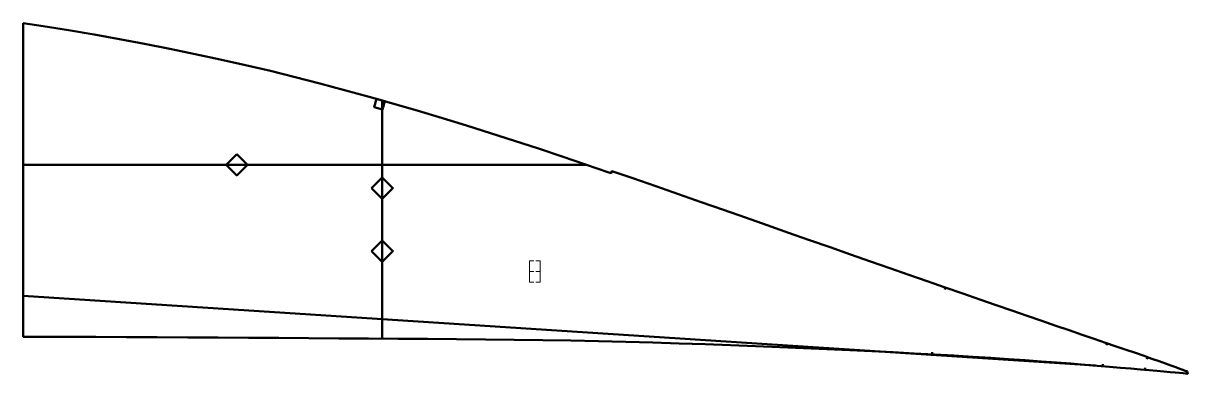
# Model space of a CAD drawing. Header units: metres. Extents: x 560 to 1105, y 102 to 266.
import ezdxf

# ---------------------------------------------------------------- set-up
doc = ezdxf.new("R2010")
doc.units = ezdxf.units.M
doc.layers.add('Layer', color=1, linetype='Continuous', lineweight=50)
doc.layers.add('NumLabel', color=1, linetype='Continuous', lineweight=15)

msp = doc.modelspace()

# ---------------------------------------------------------------- linework, layer by layer
at = {"layer": 'Layer', "color": 7}
for p, q in [((728, 118.63), (728, 230.07)), ((560, 200), (823.73, 200)), ((653.94, 200), (665.94, 200)), ((728, 183.12), (728, 195.12)), ((728, 153.58), (728, 165.58)), ((560, 138.67), (1061.94, 106.03))]:
    msp.add_line(p, q, dxfattribs=at)
at = {"layer": 'Layer'}
for p, q in [((991.76, 142.52), (991.44, 141.57)), ((1067.41, 116.49), (1067.08, 115.55)), ((985.49, 112.27), (985.42, 111.28)), ((1086.32, 109.96), (1085.98, 109.02)), ((1065.29, 106.75), (1065.23, 105.75)), ((1085.2, 105.02), (1085.16, 104.02))]:
    msp.add_line(p, q, dxfattribs=at)
for points in [[(1104.88, 103.29), (1104.64, 103.38), (1103.95, 103.63), (1102.86, 104.04), (1101.37, 104.58), (1099.5, 105.26), (1097.25, 106.06), (1094.64, 107), (1091.67, 108.06), (1088.36, 109.24), (1084.7, 110.53), (1080.7, 111.93), (1076.36, 113.43), (1071.68, 115.03), (1066.66, 116.74), (1061.32, 118.57), (1055.65, 120.5), (1049.68, 122.55), (1043.4, 124.7), (1036.82, 126.95), (1029.96, 129.31), (1022.81, 131.77), (1015.39, 134.33), (1007.71, 136.99), (999.77, 139.74), (991.58, 142.58), (983.15, 145.51), (974.5, 148.53), (965.62, 151.62), (956.53, 154.8), (947.24, 158.05), (937.75, 161.37), (928.08, 164.76), (918.24, 168.21), (908.23, 171.7), (898.06, 175.26), (887.74, 178.87), (877.3, 182.52), (866.73, 186.21), (856.06, 189.92), (845.28, 193.66), (835.53, 197.02), (835.21, 196.08), (834.11, 196.45), (823.19, 200.19), (812.19, 203.89), (801.11, 207.58), (789.98, 211.22), (778.79, 214.81), (767.54, 218.33), (756.21, 221.8), (744.83, 225.21), (733.41, 228.54), (721.93, 231.79), (710.4, 234.96), (698.84, 238.05), (687.27, 241.03), (675.66, 243.89), (663.99, 246.62), (652.24, 249.25), (640.46, 251.79), (628.64, 254.24), (616.81, 256.59), (604.97, 258.83), (593.11, 260.94), (581.23, 262.94), (569.32, 264.81), (560, 266.2), (560, 119.55), (565.2, 119.52), (579.55, 119.47), (593.91, 119.43), (608.29, 119.38), (622.65, 119.31), (636.97, 119.22), (651.24, 119.14), (665.47, 119.05), (679.64, 118.95), (693.72, 118.84), (707.71, 118.75), (721.62, 118.67), (735.46, 118.59), (749.21, 118.5), (762.86, 118.4), (776.41, 118.28), (789.84, 118.13), (803.14, 117.94), (816.28, 117.71), (829.25, 117.43), (842.04, 117.12), (854.63, 116.78), (867, 116.4), (879.14, 116), (891.05, 115.58), (902.72, 115.14), (914.14, 114.69), (925.31, 114.23), (936.21, 113.75), (946.85, 113.27), (957.2, 112.77), (967.27, 112.26), (977.04, 111.74), (986.51, 111.21), (995.66, 110.68), (1004.5, 110.15), (1013, 109.61), (1021.17, 109.07), (1028.99, 108.53), (1036.47, 108.01), (1043.6, 107.49), (1050.36, 106.97), (1056.76, 106.46), (1062.78, 105.96), (1068.41, 105.48), (1073.65, 105.03), (1078.49, 104.6), (1082.95, 104.21), (1087.02, 103.86), (1090.69, 103.54), (1093.96, 103.24), (1096.82, 102.99), (1099.27, 102.76), (1101.31, 102.58), (1102.92, 102.44), (1104.1, 102.33), (1104.84, 102.26), (1105.1, 102.24), (1104.88, 103.29)], [(728.12, 225.88), (724.27, 226.97), (725.36, 230.82), (729.21, 229.73), (728.12, 225.88)], [(659.94, 205), (664.94, 200), (659.94, 195), (654.94, 200), (659.94, 205)], [(723, 189.12), (728, 194.12), (733, 189.12), (728, 184.12), (723, 189.12)], [(723, 159.58), (728, 164.58), (733, 159.58), (728, 154.58), (723, 159.58)]]:
    msp.add_lwpolyline(points, close=True, dxfattribs=at)
at = {"layer": 'NumLabel', "color": 1}
for points in [[(799, 155), (797, 155), (797, 145), (799, 145)], [(800, 145), (802, 145), (802, 155), (800, 155)], [(797, 150), (799, 150)], [(800, 150), (802, 150)]]:
    msp.add_lwpolyline(points, dxfattribs=at)

doc.saveas('drawing.dxf')
